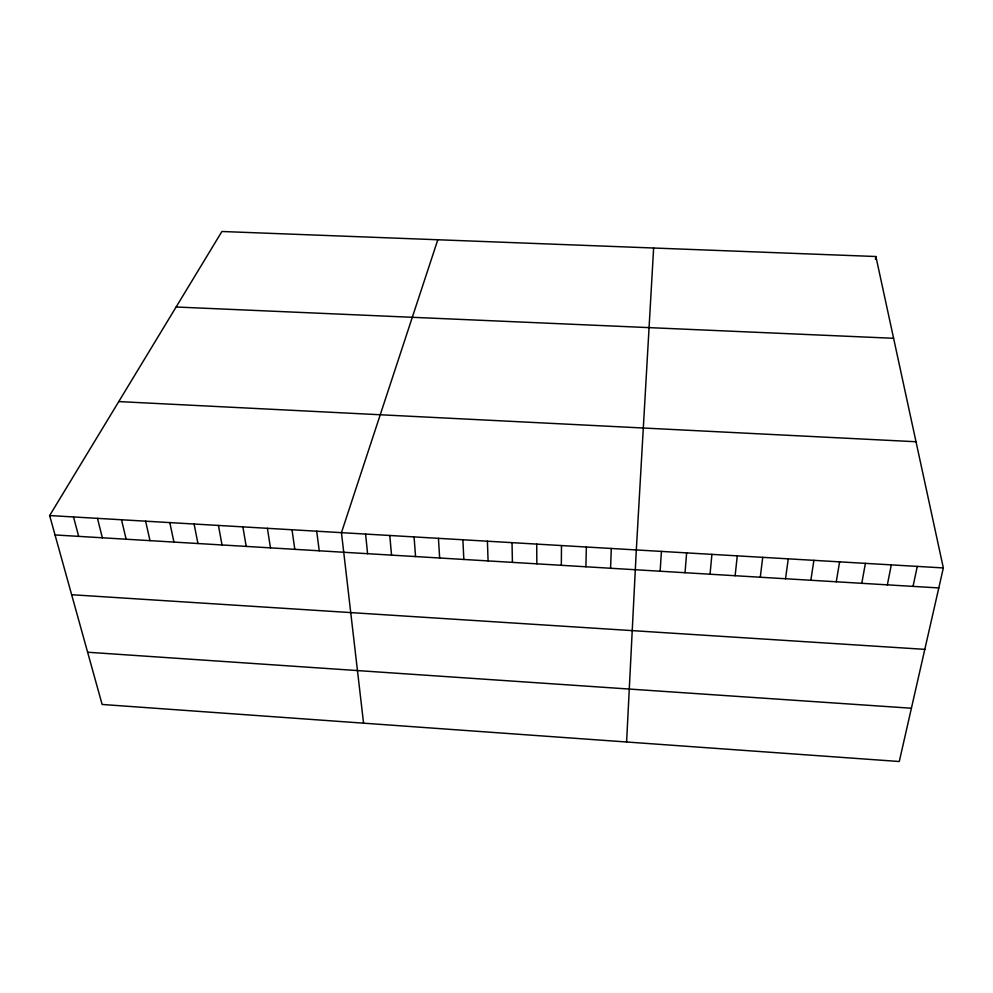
<?xml version="1.0" encoding="UTF-8"?>
<svg xmlns="http://www.w3.org/2000/svg" width="993" height="993" viewBox="0 0 993 993"><rect width="100%" height="100%" fill="white"/><g stroke="black" fill="none" stroke-linecap="round" stroke-linejoin="round"><path stroke-width="1.49" d="M561.33 565.302L561.492 545.554M585.907 566.767L586.354 547.006M610.571 568.257L611.291 548.471M626.595 741.994L636.314 549.936L653.63 248.014M660.146 571.223L661.425 551.4M685.046 572.713L686.622 552.878M710.045 574.215L711.907 554.367M735.118 575.717L737.278 555.857M760.278 577.231L762.723 557.346M785.525 578.733L788.268 558.836M810.859 580.26L813.888 560.337M875.429 259.372L875.888 256.517L221.911 231.493L49.65 515.553L102.13 704.459L899.273 761.507L943.35 567.934L875.888 256.517M836.267 581.786L839.606 561.852M861.775 583.313L865.412 563.366M887.357 584.84L891.304 564.88M913.039 586.379L917.284 566.395M437.814 239.76L341.455 532.658L363.562 723.165M176.121 306.998L893.601 338.29M118.763 401.582L916.018 441.748M49.65 515.553L943.35 567.934M55.037 534.954L938.795 587.93M71.645 594.72L924.806 649.36M87.62 652.227L911.4 708.232M73.519 516.943L78.658 536.369M97.475 518.358L102.353 537.784M121.506 519.761L126.136 539.211M145.611 521.176L149.993 540.639M169.803 522.591L173.924 542.079M194.082 524.019L197.942 543.519M218.435 525.446L222.035 544.958M242.875 526.873L246.214 546.411M267.402 528.313L270.468 547.863M292.004 529.753L294.809 549.328M316.693 531.205L319.237 550.792M365.585 534.06L367.596 553.684M389.79 535.488L391.54 555.124M414.069 536.903L415.558 556.564M438.434 538.33L439.651 558.004M462.887 539.77L463.83 559.456M487.414 541.21L488.084 560.908M512.028 542.65L512.413 562.373M536.716 544.102L536.841 563.825"/></g></svg>
